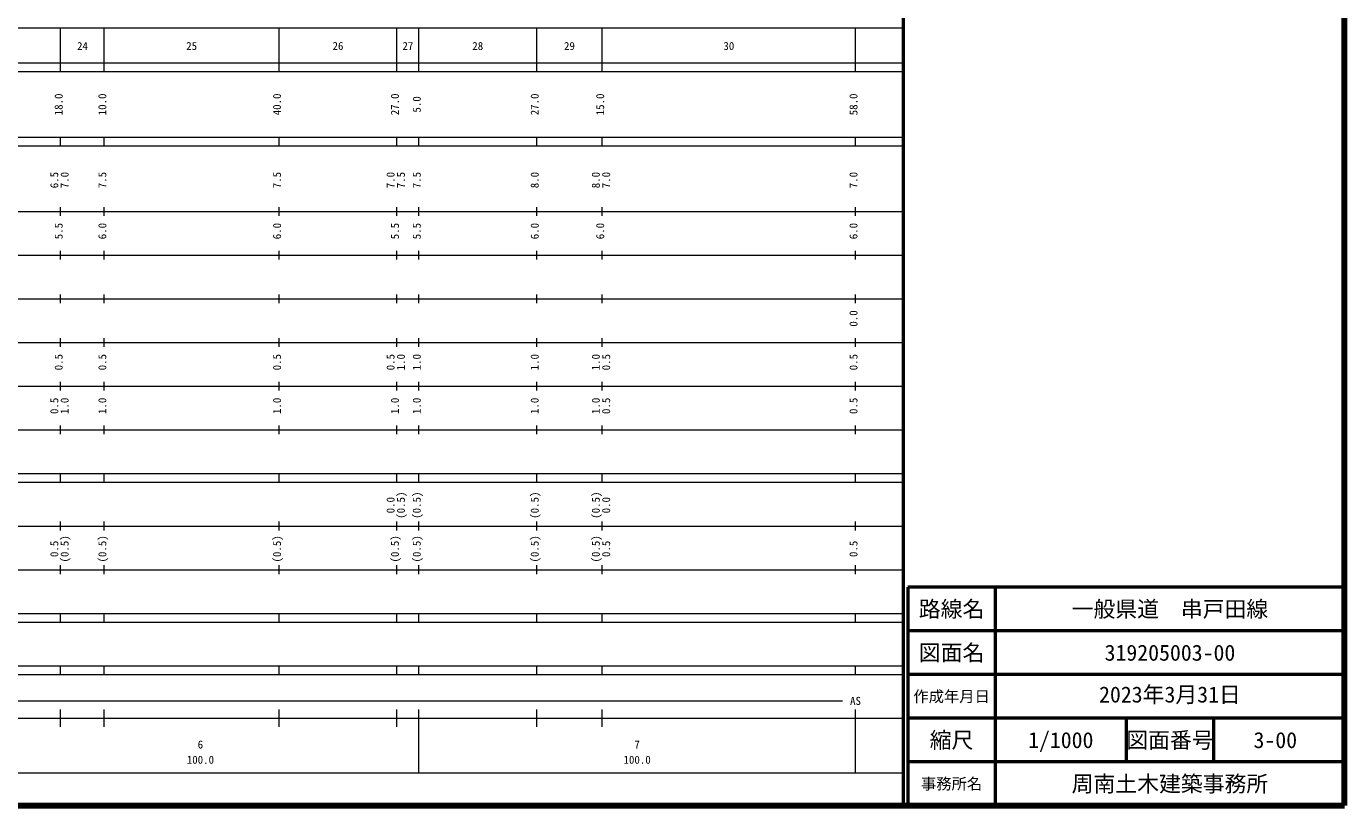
# Model space of a CAD drawing. Units: millimetres, scale not verified. Extents: x 40000 to 680000, y 20000 to 380000.
# Drawn here: x 378149 to 680000, y 20000 to 198357 of the extents above; entities that cross this region are included whole.
import ezdxf
from ezdxf.enums import TextEntityAlignment as Align

# ---------------------------------------------------------------- set-up
doc = ezdxf.new("R2010")
doc.units = ezdxf.units.MM
doc.header["$LTSCALE"] = 1000
for name, color, linetype, lineweight in [('M-TTL', 2, 'Continuous', 140), ('M-TTL-BAND', 7, 'Continuous', 13), ('M-TTL-FRAM', 2, 'Continuous', 50), ('M-TTL-LINE', 7, 'Continuous', 50), ('M-TTL-TXT', 7, 'Continuous', 50)]:
    doc.layers.add(name, color=color, linetype=linetype, lineweight=lineweight)
doc.styles.add('ＭＳ ゴシック', font='')
doc.styles.get('ＭＳ ゴシック').set_extended_font_data('MS Gothic')

msp = doc.modelspace()

# ---------------------------------------------------------------- linework, layer by layer
at = {"layer": 'M-TTL'}
for p, q in [((679999.9, 20000), (679999.9, 379999.9)), ((40000, 20000), (679999.9, 20000))]:
    msp.add_line(p, q, dxfattribs=at)
at = {"layer": 'M-TTL-BAND'}
for p, q in [((68000, 197999.9), (578999.9, 197999.9)), ((385999.9, 188000), (385999.9, 198000)), ((395999.9, 188000), (395999.9, 198000)), ((435999.9, 188000), (435999.9, 198000)), ((462999.9, 188000), (462999.9, 198000)), ((467999.9, 188000), (467999.9, 198000)), ((494999.9, 188000), (494999.9, 198000)), ((509999.9, 188000), (509999.9, 198000)), ((567999.9, 188000), (567999.9, 198000)), ((40000, 189999.9), (578999.9, 189999.9)), ((40000, 187999.9), (578999.9, 187999.9)), ((40000, 172999.9), (578999.9, 172999.9)), ((385999.9, 171000), (385999.9, 173000)), ((395999.9, 171000), (395999.9, 173000)), ((435999.9, 171000), (435999.9, 173000)), ((462999.9, 171000), (462999.9, 173000)), ((467999.9, 171000), (467999.9, 173000)), ((494999.9, 171000), (494999.9, 173000)), ((509999.9, 171000), (509999.9, 173000)), ((567999.9, 171000), (567999.9, 173000)), ((40000, 170999.9), (578999.9, 170999.9)), ((385999.9, 155000), (385999.9, 157000)), ((395999.9, 155000), (395999.9, 157000)), ((435999.9, 155000), (435999.9, 157000)), ((462999.9, 155000), (462999.9, 157000)), ((467999.9, 155000), (467999.9, 157000)), ((494999.9, 155000), (494999.9, 157000)), ((509999.9, 155000), (509999.9, 157000)), ((567999.9, 155000), (567999.9, 157000)), ((40000, 155999.9), (578999.9, 155999.9)), ((46000, 145999.9), (578999.9, 145999.9)), ((385999.9, 145000), (385999.9, 147000)), ((395999.9, 145000), (395999.9, 147000)), ((435999.9, 145000), (435999.9, 147000)), ((462999.9, 145000), (462999.9, 147000)), ((467999.9, 145000), (467999.9, 147000)), ((494999.9, 145000), (494999.9, 147000)), ((509999.9, 145000), (509999.9, 147000)), ((567999.9, 145000), (567999.9, 147000)), ((52000, 135999.9), (578999.9, 135999.9)), ((385999.9, 135000), (385999.9, 137000)), ((395999.9, 135000), (395999.9, 137000)), ((435999.9, 135000), (435999.9, 137000)), ((462999.9, 135000), (462999.9, 137000)), ((467999.9, 135000), (467999.9, 137000)), ((494999.9, 135000), (494999.9, 137000)), ((509999.9, 135000), (509999.9, 137000)), ((567999.9, 135000), (567999.9, 137000)), ((385999.9, 125000), (385999.9, 127000)), ((395999.9, 125000), (395999.9, 127000)), ((435999.9, 125000), (435999.9, 127000)), ((462999.9, 125000), (462999.9, 127000)), ((467999.9, 125000), (467999.9, 127000)), ((494999.9, 125000), (494999.9, 127000)), ((509999.9, 125000), (509999.9, 127000)), ((567999.9, 125000), (567999.9, 127000)), ((46000, 125999.9), (578999.9, 125999.9)), ((52000, 115999.9), (578999.9, 115999.9)), ((385999.9, 115000), (385999.9, 117000)), ((395999.9, 115000), (395999.9, 117000)), ((435999.9, 115000), (435999.9, 117000)), ((462999.9, 115000), (462999.9, 117000)), ((467999.9, 115000), (467999.9, 117000)), ((494999.9, 115000), (494999.9, 117000)), ((509999.9, 115000), (509999.9, 117000)), ((567999.9, 115000), (567999.9, 117000)), ((46000, 105999.9), (578999.9, 105999.9)), ((385999.9, 105000), (385999.9, 107000)), ((395999.9, 105000), (395999.9, 107000)), ((435999.9, 105000), (435999.9, 107000)), ((462999.9, 105000), (462999.9, 107000)), ((467999.9, 105000), (467999.9, 107000)), ((494999.9, 105000), (494999.9, 107000)), ((509999.9, 105000), (509999.9, 107000)), ((567999.9, 105000), (567999.9, 107000)), ((40000, 95999.9), (578999.9, 95999.9)), ((40000, 93999.9), (578999.9, 93999.9)), ((385999.9, 94000), (385999.9, 96000)), ((395999.9, 94000), (395999.9, 96000)), ((435999.9, 94000), (435999.9, 96000)), ((462999.9, 94000), (462999.9, 96000)), ((467999.9, 94000), (467999.9, 96000)), ((494999.9, 94000), (494999.9, 96000)), ((509999.9, 94000), (509999.9, 96000)), ((567999.9, 94000), (567999.9, 96000)), ((385999.9, 83000), (385999.9, 85000)), ((395999.9, 83000), (395999.9, 85000)), ((435999.9, 83000), (435999.9, 85000)), ((462999.9, 83000), (462999.9, 85000)), ((467999.9, 83000), (467999.9, 85000)), ((494999.9, 83000), (494999.9, 85000)), ((509999.9, 83000), (509999.9, 85000)), ((567999.9, 83000), (567999.9, 85000)), ((49000, 83999.9), (578999.9, 83999.9)), ((40000, 74000), (578999.9, 74000)), ((385999.9, 73000), (385999.9, 75000)), ((395999.9, 73000), (395999.9, 75000)), ((435999.9, 73000), (435999.9, 75000)), ((462999.9, 73000), (462999.9, 75000)), ((467999.9, 73000), (467999.9, 75000)), ((494999.9, 73000), (494999.9, 75000)), ((509999.9, 73000), (509999.9, 75000)), ((567999.9, 73000), (567999.9, 75000)), ((40000, 64000), (578999.9, 64000)), ((385999.9, 62000), (385999.9, 64000)), ((395999.9, 62000), (395999.9, 64000)), ((435999.9, 62000), (435999.9, 64000)), ((462999.9, 62000), (462999.9, 64000)), ((467999.9, 62000), (467999.9, 64000)), ((494999.9, 62000), (494999.9, 64000)), ((509999.9, 62000), (509999.9, 64000)), ((567999.9, 62000), (567999.9, 64000)), ((40000, 62000), (578999.9, 62000)), ((40000, 52000), (578999.9, 52000)), ((385999.9, 50000), (385999.9, 52000)), ((395999.9, 50000), (395999.9, 52000)), ((435999.9, 50000), (435999.9, 52000)), ((462999.9, 50000), (462999.9, 52000)), ((467999.9, 50000), (467999.9, 52000)), ((494999.9, 50000), (494999.9, 52000)), ((509999.9, 50000), (509999.9, 52000)), ((567999.9, 50000), (567999.9, 52000)), ((40000, 50000), (578999.9, 50000)), ((71000, 44000), (564999.9, 44000)), ((40000, 40000), (578999.9, 40000)), ((385999.9, 38000), (385999.9, 42000)), ((395999.9, 38000), (395999.9, 42000)), ((435999.9, 38000), (435999.9, 42000)), ((462999.9, 38000), (462999.9, 42000)), ((467999.9, 27500), (467999.9, 42000)), ((494999.9, 38000), (494999.9, 42000)), ((509999.9, 38000), (509999.9, 42000)), ((567999.9, 27500), (567999.9, 42000)), ((68000, 27500), (578999.9, 27500))]:
    msp.add_line(p, q, dxfattribs=at)
at = {"layer": 'M-TTL-FRAM'}
for p, q in [((679999.9, 70000), (579999.9, 70000)), ((579999.9, 70000), (579999.9, 20000))]:
    msp.add_line(p, q, dxfattribs=at)
at = {"layer": 'M-TTL-LINE'}
for p, q in [((578999.9, 20000), (578999.9, 369999.9)), ((599999.9, 70000), (599999.9, 20000)), ((679999.9, 60000), (579999.9, 60000)), ((679999.9, 50000), (579999.9, 50000)), ((679999.9, 40000), (579999.9, 40000)), ((629999.9, 40000), (629999.9, 30000)), ((649999.9, 40000), (649999.9, 30000)), ((679999.9, 30000), (579999.9, 30000))]:
    msp.add_line(p, q, dxfattribs=at)

# ---------------------------------------------------------------- texts
at = {"layer": 'M-TTL-BAND', "style": 'ＭＳ ゴシック'}
for s, p in [('24', (390999.9, 192405)), ('25', (415999.9, 192405)), ('26', (449499.9, 192405)), ('27', (465499.9, 192405)), ('28', (481499.9, 192405)), ('29', (502499.9, 192405)), ('30', (538999.9, 192405)), ('AS', (567999.9, 42500)), ('6', (417999.9, 32523)), ('7', (517999.9, 32523)), ('100.0', (417999.9, 29033)), ('100.0', (517999.9, 29033))]:
    msp.add_text(s, height=1833, dxfattribs=at).set_placement(p, align=Align.BOTTOM_CENTER)
for s, p in [('18.0', (386999.9, 180500)), ('10.0', (396999.9, 180500)), ('40.0', (436999.9, 180500)), ('27.0', (463999.9, 180500)), ('5.0', (468999.9, 180500)), ('27.0', (495999.9, 180500)), ('15.0', (510999.9, 180500)), ('58.0', (568999.9, 180500)), ('6.5', (385999.9, 163174)), ('7.0', (388369.9, 163174)), ('7.5', (396999.9, 163174)), ('7.5', (436999.9, 163174)), ('7.0', (462999.9, 163174)), ('7.5', (465369.9, 163174)), ('7.5', (468999.9, 163174)), ('8.0', (495999.9, 163174)), ('8.0', (509999.9, 163174)), ('7.0', (512369.9, 163174)), ('7.0', (568999.9, 163174)), ('5.5', (386999.9, 151500)), ('6.0', (396999.9, 151500)), ('6.0', (436999.9, 151500)), ('5.5', (463999.9, 151500)), ('5.5', (468999.9, 151500)), ('6.0', (495999.9, 151500)), ('6.0', (510999.9, 151500)), ('6.0', (568999.9, 151500)), ('0.0', (568999.9, 131500)), ('0.5', (386999.9, 121500)), ('0.5', (396999.9, 121500)), ('0.5', (436999.9, 121500)), ('0.5', (462999.9, 121500)), ('1.0', (465369.9, 121500)), ('1.0', (468999.9, 121500)), ('1.0', (495999.9, 121500)), ('1.0', (509999.9, 121500)), ('0.5', (512369.9, 121500)), ('0.5', (568999.9, 121500)), ('0.5', (385999.9, 111500)), ('1.0', (388369.9, 111500)), ('1.0', (396999.9, 111500)), ('1.0', (436999.9, 111500)), ('1.0', (463999.9, 111500)), ('1.0', (468999.9, 111500)), ('1.0', (495999.9, 111500)), ('1.0', (509999.9, 111500)), ('0.5', (512369.9, 111500)), ('0.5', (568999.9, 111500)), ('(0.5)', (465369.9, 88764)), ('(0.5)', (468999.9, 88764)), ('(0.5)', (495999.9, 88764)), ('(0.5)', (509999.9, 88764)), ('0.0', (462999.9, 88764)), ('0.0', (512369.9, 88764)), ('(0.5)', (388369.9, 78764)), ('(0.5)', (396999.9, 78764)), ('(0.5)', (436999.9, 78764)), ('(0.5)', (463999.9, 78764)), ('(0.5)', (468999.9, 78764)), ('(0.5)', (495999.9, 78764)), ('(0.5)', (509999.9, 78764)), ('0.5', (385999.9, 78764)), ('0.5', (512369.9, 78764)), ('0.5', (568999.9, 78764))]:
    msp.add_text(s, height=1833, rotation=90, dxfattribs=at).set_placement(p, align=Align.BOTTOM_CENTER)
at = {"layer": 'M-TTL-TXT', "style": 'ＭＳ ゴシック'}
for s, height, p in [('路線名', 3666, (589999.9, 65000)), ('路線名', 3666, (589999.9, 65000)), ('一般県道\u3000串戸田線', 3666, (639999.9, 65000)), ('図面名', 3666, (589999.9, 55000)), ('図面名', 3666, (589999.9, 55000)), ('319205003-00', 3666, (639999.9, 55000)), ('作成年月日', 2566, (589999.9, 45000)), ('作成年月日', 2566, (589999.9, 45000)), ('縮尺', 3666, (589999.9, 35000)), ('縮尺', 3666, (589999.9, 35000)), ('1/1000', 3666, (614999.9, 35000)), ('図面番号', 3666, (639999.9, 35000)), ('図面番号', 3666, (639999.9, 35000)), ('3-00', 3666, (664124.9, 35000)), ('周南土木建築事務所', 3666, (639999.9, 25000)), ('事務所名', 2566, (589999.9, 25000)), ('事務所名', 2566, (589999.9, 25000))]:
    msp.add_text(s, height=height, dxfattribs=at).set_placement(p, align=Align.MIDDLE_CENTER)
msp.add_text('2023年3月31日', height=3666, dxfattribs=at).set_placement((639999.9, 42500), align=Align.BOTTOM_CENTER)

doc.saveas('drawing.dxf')
